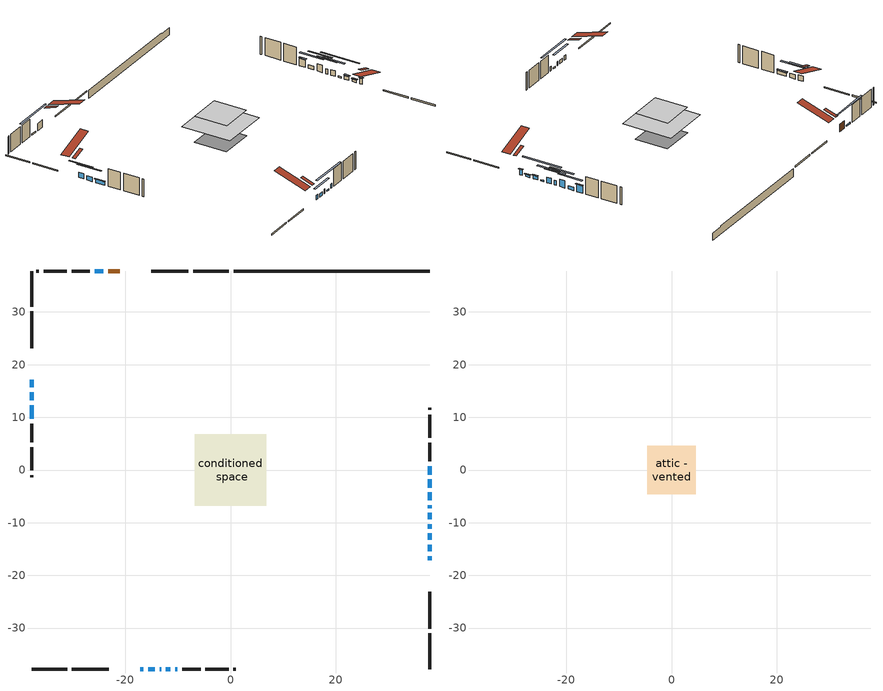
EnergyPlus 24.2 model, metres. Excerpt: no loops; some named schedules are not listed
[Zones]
conditioned space
 floor adiabatic (AdiabaticFloorConstruction): -6.83,-6.83 -6.83,6.83 6.83,6.83 6.83,-6.83 z2.59
 floor foundation (Slab1 construction): -4.71,-4.59 -4.71,4.59 4.71,4.59 4.71,-4.59 z-2.08
 floor foundation (Slab2 construction): -1.21,-1.21 -1.21,1.21 1.21,1.21 1.21,-1.21 z0
 wall outside (RimJoist1 construction): -0.35,37.77 -7.09,37.77 / -37.77,-37.77 -31.02,-37.77 / -37.77,37.77 -37.77,31.02 / 37.77,-37.77 37.77,-31.02 z0.15:0.45
 wall outside (RimJoist2 construction): -8.02,37.77 -14.99,37.77 / -30.09,-37.77 -23.12,-37.77 / -37.77,30.09 -37.77,23.12 / 37.77,-30.09 37.77,-23.12 z0.15:0.45
 wall outside (AdiabaticWallConstruction 1): -21.02,37.77 -23.18,37.77 z0.15:2.18
 wall outside (AdiabaticWallConstruction): -17.09,-37.77 -16.55,-37.77 / -13.47,-37.77 -13.18,-37.77 / -10.51,-37.77 -10.11,-37.77 z0.15:1.37; -15.62,-37.77 -14.4,-37.77 / 37.77,-13.25 37.77,-12.03 / 37.77,-3.33 37.77,-1.8 z0.15:1.12; -37.77,17.09 -37.77,15.67 z0.15:1.57; 37.77,-17.09 37.77,-16.33 z0.15:1.68; 37.77,-15.4 37.77,-14.18 z0.15:0.76; -37.77,14.74 -37.77,13.22 z0.15:1.27; -37.77,12.29 -37.77,9.7 z0.15:1.07; 37.77,-11.11 37.77,-10.29 / -24.11,37.77 -25.74,37.77 / -12.26,-37.77 -11.44,-37.77 z0.15:0.51; 37.77,-9.36 37.77,-8.14 z0.15:1.67; 37.77,-7.22 37.77,-6.71 z0.15:1.47; 37.77,-5.78 37.77,-4.25 / 37.77,-0.87 37.77,0.75 z0.15:2.18
 wall outside (Wall1 construction): -26.67,37.77 -30.17,37.77 / -9.18,-37.77 -5.68,-37.77 / -37.77,8.77 -37.77,5.27 / 37.77,1.68 37.77,5.18 z0.15:5.03
 wall outside (Wall2 construction): -31.1,37.77 -35.49,37.77 / -4.75,-37.77 -0.36,-37.77 / -37.77,4.34 -37.77,-0.05 / 37.77,6.11 37.77,10.5 z0.15:5.03
 wall outside (Wall3 construction): -36.42,37.77 -36.84,37.77 / 0.57,-37.77 0.99,-37.77 / -37.77,-0.98 -37.77,-1.4 / 37.77,11.43 37.77,11.85 z0.15:5.03
 wall foundation (FoundationWall1 construction): 0.58,37.77,-2.08 0.58,37.77,0.15 34.05,37.77,0.15 34.05,37.77,-0.16 37.77,37.77,-0.16 37.77,37.77,-2.08
 window (WindowConstruction 12): -17.09,-37.77 -16.55,-37.77 z0.15:1.37
 window (WindowConstruction 5): -15.62,-37.77 -14.4,-37.77 z0.15:1.12
 window (WindowConstruction 6): -37.77,17.09 -37.77,15.67 z0.15:1.57
 window (WindowConstruction 7): 37.77,-17.09 37.77,-16.33 z0.15:1.67
 window (WindowConstruction 8): 37.77,-15.4 37.77,-14.18 z0.15:0.76
 window (WindowConstruction 9): 37.77,-13.25 37.77,-12.03 z0.15:1.12
 window (WindowConstruction 10): -37.77,14.74 -37.77,13.22 z0.15:1.27
 window (WindowConstruction 11): -37.77,12.29 -37.77,9.7 z0.15:1.06
 window (WindowConstruction 13): -13.47,-37.77 -13.18,-37.77 z0.15:1.37
 window (WindowConstruction 15): 37.77,-11.11 37.77,-10.29 z0.15:0.51
 window (WindowConstruction 16): -24.11,37.77 -25.74,37.77 z0.15:0.51
 window (WindowConstruction 17): -12.25,-37.77 -11.44,-37.77 z0.15:0.51
 window (WindowConstruction 14): -10.51,-37.77 -10.11,-37.77 z0.15:1.37
 window (WindowConstruction): 37.77,-9.36 37.77,-8.14 z0.15:1.67
 window (WindowConstruction 1): 37.77,-7.22 37.77,-6.71 z0.15:1.47
 window (WindowConstruction 2): 37.77,-5.78 37.77,-4.25 z0.15:2.18
 window (WindowConstruction 3): 37.77,-3.32 37.77,-1.8 z0.15:1.12
 window (WindowConstruction 4): 37.77,-0.87 37.77,0.75 z0.15:2.18
 door (Door): -21.02,37.77 -23.18,37.77 z0.15:2.18
 ceiling adiabatic (AdiabaticFloorConstruction): 6.83,-6.83 6.83,6.83 -6.83,6.83 -6.83,-6.83 z2.59
 roof outside (Roof2 construction): -20.09,37.77,5.03 -20.09,34.39,6.15 -19.2,34.39,6.15 -19.2,37.77,5.03; -18.02,-37.77,5.03 -18.02,-34.39,6.15 -18.91,-34.39,6.15 -18.91,-37.77,5.03; -37.77,18.02,5.03 -34.39,18.02,6.15 -34.39,18.91,6.15 -37.77,18.91,5.03; 37.77,-18.02,5.03 34.39,-18.02,6.15 34.39,-18.91,6.15 37.77,-18.91,5.03
attic - vented
 floor to conditioned space (Floor1 construction Reversed): -4.58,-4.58 -4.58,4.58 4.58,4.58 4.58,-4.58 z5.03
 roof outside (Roof1 construction): -18.27,37.77,5.03 -18.27,28.85,8 -15.92,28.85,8 -15.92,37.77,5.03; -19.84,-37.77,5.03 -19.84,-28.85,8 -22.19,-28.85,8 -22.19,-37.77,5.03; -37.77,19.84,5.03 -28.85,19.84,8 -28.85,22.19,8 -37.77,22.19,5.03; 37.77,-19.84,5.03 28.85,-19.84,8 28.85,-22.19,8 37.77,-22.19,5.03
shading: -11.76,-37.77 -18.26,-37.77 -18.26,-38.18 -11.76,-38.18 z3.76; -37.77,13.03 -37.77,19.73 -38.18,19.73 -38.18,13.03 z4.21; 37.77,-16.13 37.77,-17.29 38.18,-17.29 38.18,-16.13 z1.88; 37.77,-13.98 37.77,-15.6 38.18,-15.6 38.18,-13.98 z0.96; 37.77,-11.83 37.77,-13.45 38.18,-13.45 38.18,-11.83 z1.32; -37.77,10.58 -37.77,17.38 -38.18,17.38 -38.18,10.58 z3.91; -37.77,9.5 -37.77,12.49 -38.18,12.49 -38.18,9.5 z1.27; 37.77,-5.21 37.77,-16.19 38.18,-16.19 38.18,-5.21 z5.59; -30.82,37.77 -19.03,37.77 -19.03,38.18 -30.82,38.18 z5.59; -6.36,-37.77 -17.33,-37.77 -17.33,-38.18 -6.36,-38.18 z5.59; 37.77,-5.5 37.77,-12 38.18,-12 38.18,-5.5 z4.31; 37.77,-4.07 37.77,-9.86 38.18,-9.86 38.18,-4.07 z4.11; 37.77,-1.61 37.77,-8.42 38.18,-8.42 38.18,-1.61 z4.82; 37.77,0.84 37.77,-5.96 38.18,-5.96 38.18,0.84 z3.76; 37.77,0.95 37.77,-1.07 38.18,-1.07 38.18,0.95 z2.38
[Building]
Building 1: Terrain=Suburbs
[Site:Location]
Toronto Intl AP_ON: Latitude {deg}=43.68; Longitude {deg}=-79.63; Time Zone {hr}=-5; Elevation {m}=173; Keep Site Location Information=Yes
[Site:GroundTemperature:Shallow]
4.59119, 2.66285, 2.50842, 3.42352, 7.09712, 10.7536, 13.9236, 15.9317, 16.1023, 14.4691, 11.3799, 7.83558
[Site:WaterMainsTemperature]
Calculation Method=Schedule; Temperature Schedule=mains temperature schedule
[Material] Roughness=Rough; Thermal Absorptance=0.9
Name | Thickness {m} | Conductivity {W/m-K} | Density {kg/m3} | Specific Heat {J/kg-K} | Solar Absorptance | Visible Absorptance
asphalt or fiberglass shingles | 0.00635 | 0.162714 | 1121.4 | 1465.45 | 0.4 | 0.4
ceiling loosefill ins | 0.169333 | 0.0480833 | 16.02 | 1046.75 | 0.7 | 0.7
ceiling stud and cavity | 0.1397 | 0.508562 | 65.682 | 1177.47 | 0.7 | 0.7
concrete 4.0 in. | 0.1016 | 1.803125 | 2242.8 | 837.4 | 0.7 | 0.7
concrete 8.0 in. | 0.2032 | 1.803125 | 2242.8 | 837.4 | 0.7 | 0.7
door material | 0.04445 | 0.053851 | 512.64 | 1214.23 | 0.7 | 0.7
exterior vertical ins | 0.0454343 | 0.029427 | 32.04 | 1214.23 | 0.7 | 0.7
floor covering | 0.0127 | 0.0433444 | 54.468 | 1339.84 | 0.6 | 0.6
floor rigid ins; wall rigid ins | 0.512978 | 0.029427 | 32.04 | 1214.23 | 0.7 | 0.7
floor stud and cavity | 0.1397 | 1.75129 | 37.0049 | 1207.88 | 0.7 | 0.7
furniture material conditioned space 1 | 0.1524 | 0.115458 | 640.8 | 1214.23 | 0.6 | 0.6
gypsum board | 0.0127 | 0.160291 | 801 | 837.4 | 0.6 | 0.6
gypsum board 1 | 0.0127 | 0.160291 | 801 | 837.4 | 0.7 | 0.7
osb sheathing 0.5 in. | 0.0127 | 0.115458 | 512.64 | 1214.23 | 0.7 | 0.7
osb sheathing 0.75 in. | 0.01905 | 0.115458 | 512.64 | 1214.23 | 0.7 | 0.7
osb sheathing 2.0 in. | 0.0508 | 0.115458 | 512.64 | 1214.23 | 0.7 | 0.7
rim joist rigid ins; roof rigid ins | 0.051816 | 0.029427 | 32.04 | 1214.23 | 0.7 | 0.7
rim joist stud and cavity | 0.0508 | 0.308293 | 125.044 | 1163.47 | 0.6 | 0.6
rim joist stud and cavity 1 | 0.0508 | 0.275866 | 125.044 | 1163.47 | 0.6 | 0.6
roof stud and cavity | 0.2032 | 0.22032 | 78.34581 | 1123.46 | 0.7 | 0.7
wall stud and cavity | 0.1397 | 0.0821308 | 139.0536 | 1170.24 | 0.7 | 0.7
wall stud and cavity 1 | 0.1397 | 0.0819611 | 139.0536 | 1170.24 | 0.7 | 0.7
wall stud and cavity 2 | 0.1397 | 0.108534 | 139.0536 | 1170.24 | 0.7 | 0.7
wall stud and cavity 3 | 0.0889 | 0.380278 | 52.3479 | 1209.89 | 0.7 | 0.7
wall stud and cavity 4 | 0.0889 | 0.391764 | 83.0341 | 1211.67 | 0.7 | 0.7
wood siding | 0.0254 | 0.102417 | 544.68 | 1172.36 | 0.4 | 0.4
wood siding 1; wood siding 2; wood siding 3 | 0.0254 | 0.102417 | 544.68 | 1172.36 | 0.7 | 0.7
[WindowMaterial:SimpleGlazingSystem]
Name | U-Factor {W/m2-K} | Solar Heat Gain Coefficient
WindowMaterial | 3.866718 | 0.7
WindowMaterial 1 | 3.00537 | 0.5
WindowMaterial 10 | 2.96903 | 0.55
WindowMaterial 11 | 2.969594 | 0.55
WindowMaterial 12 | 2.97698 | 0.61
WindowMaterial 13 | 3.11893 | 0.41
WindowMaterial 14 | 4.32323 | 0.65
WindowMaterial 15 | 3.06612 | 0.36
WindowMaterial 2 | 4.32891 | 0.68
WindowMaterial 3 | 2.97584 | 0.57
WindowMaterial 4 | 4.28803 | 0.68
WindowMaterial 5 | 2.99401 | 0.55
WindowMaterial 6 | 2.96619 | 0.56
WindowMaterial 7 | 3.71852 | 0.71
WindowMaterial 8 | 3.01445 | 0.46
WindowMaterial 9 | 2.94859 | 0.58
[Construction]
AdiabaticFloorConstruction: floor stud and cavity, floor rigid ins, osb sheathing 0.75 in., floor covering
AdiabaticWallConstruction: wood siding 2, wall rigid ins, wall stud and cavity 3, gypsum board
AdiabaticWallConstruction 1: wood siding 3, wall rigid ins, wall stud and cavity 3, gypsum board
Door: door material
Floor1 construction Reversed: gypsum board, ceiling stud and cavity, ceiling loosefill ins
FoundationWall1 construction: concrete 8.0 in., gypsum board 1
furniture construction conditioned space 1: furniture material conditioned space 1
PartitionWallConstruction: gypsum board, wall stud and cavity 4, gypsum board
RimJoist1 construction: wood siding 1, rim joist rigid ins, osb sheathing 2.0 in., rim joist stud and cavity
RimJoist2 construction: wood siding 1, rim joist rigid ins, osb sheathing 2.0 in., rim joist stud and cavity 1
Roof1 construction: asphalt or fiberglass shingles
Roof2 construction: asphalt or fiberglass shingles, roof rigid ins, osb sheathing 0.75 in., roof stud and cavity, gypsum board
Slab1 construction; Slab2 construction: concrete 4.0 in.
Wall1 construction: wood siding, osb sheathing 0.5 in., wall stud and cavity, gypsum board
Wall2 construction: wood siding, osb sheathing 0.5 in., wall stud and cavity 1, gypsum board
Wall3 construction: wood siding, osb sheathing 0.5 in., wall stud and cavity 2, gypsum board
WindowConstruction: WindowMaterial
WindowConstruction 1: WindowMaterial 1
WindowConstruction 10: WindowMaterial 10
WindowConstruction 11: WindowMaterial 11
WindowConstruction 12: WindowMaterial 12
WindowConstruction 13: WindowMaterial 13
WindowConstruction 14: WindowMaterial 14
WindowConstruction 15; WindowConstruction 16; WindowConstruction 17: WindowMaterial 15
WindowConstruction 2: WindowMaterial 2
WindowConstruction 3: WindowMaterial 3
WindowConstruction 4: WindowMaterial 4
WindowConstruction 5: WindowMaterial 5
WindowConstruction 6: WindowMaterial 6
WindowConstruction 7: WindowMaterial 7
WindowConstruction 8: WindowMaterial 8
WindowConstruction 9: WindowMaterial 9
[Zone] Multiplier=1; Part of Total Floor Area=Yes
Name | Volume {m3}
attic - vented | 40.4455
conditioned space | 689.4
[Space]
Name | Zone | Volume {m3}
attic - vented 1 | attic - vented | 40.4455
conditioned space 1 | conditioned space | 689.4
[ZoneInfiltration:EffectiveLeakageArea]
infil attic - vented 1: Zone or Space=attic - vented 1; Schedule=Always On Discrete; Effective Air Leakage Area {cm2}=3468.41; Stack Coefficient=0.000206698; Wind Coefficient=9.71378e-06
[ZoneMixing]
whole house fan mix: Zone or Space=attic - vented; Schedule=Always On Continuous; Design Flow Rate Calculation Method=Flow/Zone; Design Flow Rate {m3/s}=0; Source Zone or Space=conditioned space
[SurfaceProperty:ExposedFoundationPerimeter] Exposed Perimeter Calculation Method=TotalExposedPerimeter
Name | Total Exposed Perimeter {m}
Slab1 | 37.186
Slab2 | 7.01
[InternalMass] Zone or ZoneList=conditioned space; Space or SpaceList=conditioned space 1
Name | Construction | Surface Area {m2}
furniture mass conditioned space 1 | furniture construction conditioned space 1 | 111.543
partition wall mass | PartitionWallConstruction | 278.858
[Lights]
interior lighting: Zone or ZoneList or Space or SpaceList=conditioned space 1; Schedule=interior lighting schedule; Design Level Calculation Method=LightingLevel; Lighting Level {W}=343.2; Return Air Fraction=0; Fraction Radiant=0.6; Fraction Visible=0.2; Fraction Replaceable=1
[People]
occupants: Zone or ZoneList or Space or SpaceList=conditioned space 1; Number of People Schedule=occupants schedule; Number of People Calculation Method=People; Number of People=3; Fraction Radiant=0.314171; Sensible Heat Fraction=0.56303; Activity Level Schedule=occupants activity schedule; Carbon Dioxide Generation Rate {m3/s-W}=0; Enable ASHRAE 55 Comfort Warnings=No; Mean Radiant Temperature Calculation Type=EnclosureAveraged
[ElectricEquipment] Zone or ZoneList or Space or SpaceList=conditioned space 1; Design Level Calculation Method=EquipmentLevel
Name | Schedule | Design Level {W} | Fraction Latent | Fraction Radiant | Fraction Lost
clothes dryer | clothes dryer schedule | 140.772 | 0.015 | 0.081 | 0.85
clothes washer | clothes washer schedule | 32.1985 | 0.03 | 0.162 | 0.7
cooking range | cooking range schedule | 215.147 | 0.08 | 0.432 | 0.2
dishwasher | dishwasher schedule | 66.8632 | 0.3 | 0.18 | 0.4
fridge | fridge schedule | 72.9452 | 0 | 0.6 | 0
mech vent bath fan 0 | mech vent bath fan 0 schedule | 50.2 | 0 | 0 | 1
mech vent bath fan 1 | mech vent bath fan 1 schedule | 50.2 | 0 | 0 | 1
mech vent bath fan 2 | mech vent bath fan 2 schedule | 50.2 | 0 | 0 | 1
mech vent house fan | mech vent house fan schedule | 0 | 0 | 0 | 1
mech vent house fan cfis | mech vent house fan cfis schedule | 0 | 0 | 0 | 0
mech vent range fan 0 | mech vent range fan 0 schedule | 57 | 0 | 0 | 1
misc plug loads | misc plug loads schedule | 494.7 | 0.045 | 0.513 | 0.1
whole house fan | Always On Discrete | 0 | 0 | 0 | 1
[OtherEquipment] Zone or ZoneList or Space or SpaceList=conditioned space 1; Design Level Calculation Method=EquipmentLevel
Name | Fuel Type | Schedule | Design Level {W} | Fraction Latent | Fraction Radiant | Fraction Lost
clothes dryer 1 | Electricity | clothes dryer schedule | 0 | 0.015 | 0.081 | 0.85
cooking range 1 | Electricity | cooking range schedule | 0 | 0.08 | 0.432 | 0.2
general water use latent | None | general water use schedule | 62.594 | 1 | 0 | 0
general water use sensible | None | general water use schedule | -61.6891 | 0 | 0.6 | 0
mech vent house fan latent load | None | Always On Discrete | 0 | 1 | 0 | 0
mech vent house fan sensible load | None | Always On Discrete | 0 | 0 | 0 | 0
water heater energy adjustment1 | NaturalGas | Always On Discrete | 0.01 | 0 | 0 | 1
[ZoneInfiltration:DesignFlowRate] Zone or ZoneList or Space or SpaceList=conditioned space 1; Schedule=Always On Discrete; Design Flow Rate Calculation Method=Flow/Zone; Design Flow Rate {m3/s}=0
infil flow; natural vent flow; whole house fan flow
[Foundation:Kiva] Initial Indoor Air Temperature {C}=18; Wall Depth Below Slab {m}=0.2032
Name | Wall Height Above Grade {m} | Custom Block Material Name 1 | Custom Block Depth 1 {m} | Custom Block X Position 1 {m} | Custom Block Z Position 1 {m}
Foundation Kiva 1 | 0.150023 | exterior vertical ins | 2.23001 | 0.2159 | 0
Foundation Kiva 2 | 0.1016
[Foundation:Kiva:Settings]
Soil Conductivity {W/m-K}=0.849921; Soil Density {kg/m3}=1842.3; Soil Specific Heat {J/kg-K}=418.7; Ground Solar Absorptivity=0.9; Ground Thermal Absorptivity=0.9; Ground Surface Roughness {m}=0.03; Far-Field Width {m}=40; Deep-Ground Boundary Condition=ZeroFlux; Deep-Ground Depth {m}=40; Minimum Cell Dimension {m}=0.2; Maximum Cell Growth Coefficient=3; Simulation Timestep=Timestep
[Exterior:Lights]
exterior lighting: Schedule=exterior lighting schedule; Design Level {W}=75.6
[Schedule:Constant]
Name | Hourly Value
Always On Continuous; mech vent house fan schedule; mech vent house fan cfis schedule; Always On Discrete | 1
occupants activity schedule | 117.228
fridge schedule | 0
[Schedule:Week:Daily]
interior lighting schedule Week Rule - Jan1-Jan27: interior lighting schedule day, interior lighting schedule day, interior lighting schedule day, interior lighting schedule day, interior lighting schedule day, interior lighting schedule day, interior lighting schedule day, interior lighting schedule default day, interior lighting schedule default day, interior lighting schedule default day, interior lighting schedule default day, interior lighting schedule default day
interior lighting schedule Week Rule - Jan28-Feb3: interior lighting schedule day, interior lighting schedule day, interior lighting schedule day, interior lighting schedule day, interior lighting schedule day 1, interior lighting schedule day 1, interior lighting schedule day 1, interior lighting schedule default day, interior lighting schedule default day, interior lighting schedule default day, interior lighting schedule default day, interior lighting schedule default day
interior lighting schedule Week Rule - Feb4-Feb24: interior lighting schedule day 1, interior lighting schedule day 1, interior lighting schedule day 1, interior lighting schedule day 1, interior lighting schedule day 1, interior lighting schedule day 1, interior lighting schedule day 1, interior lighting schedule default day, interior lighting schedule default day, interior lighting schedule default day, interior lighting schedule default day, interior lighting schedule default day
interior lighting schedule Week Rule - Feb25-Mar3: interior lighting schedule day 1, interior lighting schedule day 1, interior lighting schedule day 1, interior lighting schedule day 1, interior lighting schedule day 2, interior lighting schedule day 2, interior lighting schedule day 2, interior lighting schedule default day, interior lighting schedule default day, interior lighting schedule default day, interior lighting schedule default day, interior lighting schedule default day
interior lighting schedule Week Rule - Mar4-Mar31: interior lighting schedule day 2, interior lighting schedule day 2, interior lighting schedule day 2, interior lighting schedule day 2, interior lighting schedule day 2, interior lighting schedule day 2, interior lighting schedule day 2, interior lighting schedule default day, interior lighting schedule default day, interior lighting schedule default day, interior lighting schedule default day, interior lighting schedule default day
interior lighting schedule Week Rule - Apr1-Apr28: interior lighting schedule day 3, interior lighting schedule day 3, interior lighting schedule day 3, interior lighting schedule day 3, interior lighting schedule day 3, interior lighting schedule day 3, interior lighting schedule day 3, interior lighting schedule default day, interior lighting schedule default day, interior lighting schedule default day, interior lighting schedule default day, interior lighting schedule default day
interior lighting schedule Week Rule - Apr29-May5: interior lighting schedule day 3, interior lighting schedule day 3, interior lighting schedule day 4, interior lighting schedule day 4, interior lighting schedule day 4, interior lighting schedule day 4, interior lighting schedule day 4, interior lighting schedule default day, interior lighting schedule default day, interior lighting schedule default day, interior lighting schedule default day, interior lighting schedule default day
interior lighting schedule Week Rule - May6-May26: interior lighting schedule day 4, interior lighting schedule day 4, interior lighting schedule day 4, interior lighting schedule day 4, interior lighting schedule day 4, interior lighting schedule day 4, interior lighting schedule day 4, interior lighting schedule default day, interior lighting schedule default day, interior lighting schedule default day, interior lighting schedule default day, interior lighting schedule default day
interior lighting schedule Week Rule - May27-Jun2: interior lighting schedule day 4, interior lighting schedule day 4, interior lighting schedule day 4, interior lighting schedule day 4, interior lighting schedule day 4, interior lighting schedule day 5, interior lighting schedule day 5, interior lighting schedule default day, interior lighting schedule default day, interior lighting schedule default day, interior lighting schedule default day, interior lighting schedule default day
interior lighting schedule Week Rule - Jun3-Jun30: interior lighting schedule day 5, interior lighting schedule day 5, interior lighting schedule day 5, interior lighting schedule day 5, interior lighting schedule day 5, interior lighting schedule day 5, interior lighting schedule day 5, interior lighting schedule default day, interior lighting schedule default day, interior lighting schedule default day, interior lighting schedule default day, interior lighting schedule default day
interior lighting schedule Week Rule - Jul1-Jul28: interior lighting schedule day 6, interior lighting schedule day 6, interior lighting schedule day 6, interior lighting schedule day 6, interior lighting schedule day 6, interior lighting schedule day 6, interior lighting schedule day 6, interior lighting schedule default day, interior lighting schedule default day, interior lighting schedule default day, interior lighting schedule default day, interior lighting schedule default day
interior lighting schedule Week Rule - Jul29-Aug4: interior lighting schedule day 6, interior lighting schedule day 6, interior lighting schedule day 6, interior lighting schedule day 7, interior lighting schedule day 7, interior lighting schedule day 7, interior lighting schedule day 7, interior lighting schedule default day, interior lighting schedule default day, interior lighting schedule default day, interior lighting schedule default day, interior lighting schedule default day
interior lighting schedule Week Rule - Aug5-Aug25: interior lighting schedule day 7, interior lighting schedule day 7, interior lighting schedule day 7, interior lighting schedule day 7, interior lighting schedule day 7, interior lighting schedule day 7, interior lighting schedule day 7, interior lighting schedule default day, interior lighting schedule default day, interior lighting schedule default day, interior lighting schedule default day, interior lighting schedule default day
interior lighting schedule Week Rule - Aug26-Sep1: interior lighting schedule day 7, interior lighting schedule day 7, interior lighting schedule day 7, interior lighting schedule day 7, interior lighting schedule day 7, interior lighting schedule day 7, interior lighting schedule day 8, interior lighting schedule default day, interior lighting schedule default day, interior lighting schedule default day, interior lighting schedule default day, interior lighting schedule default day
interior lighting schedule Week Rule - Sep2-Sep29: interior lighting schedule day 8, interior lighting schedule day 8, interior lighting schedule day 8, interior lighting schedule day 8, interior lighting schedule day 8, interior lighting schedule day 8, interior lighting schedule day 8, interior lighting schedule default day, interior lighting schedule default day, interior lighting schedule default day, interior lighting schedule default day, interior lighting schedule default day
interior lighting schedule Week Rule - Sep30-Oct6: interior lighting schedule day 8, interior lighting schedule day 9, interior lighting schedule day 9, interior lighting schedule day 9, interior lighting schedule day 9, interior lighting schedule day 9, interior lighting schedule day 9, interior lighting schedule default day, interior lighting schedule default day, interior lighting schedule default day, interior lighting schedule default day, interior lighting schedule default day
interior lighting schedule Week Rule - Oct7-Oct27: interior lighting schedule day 9, interior lighting schedule day 9, interior lighting schedule day 9, interior lighting schedule day 9, interior lighting schedule day 9, interior lighting schedule day 9, interior lighting schedule day 9, interior lighting schedule default day, interior lighting schedule default day, interior lighting schedule default day, interior lighting schedule default day, interior lighting schedule default day
interior lighting schedule Week Rule - Oct28-Nov3: interior lighting schedule day 9, interior lighting schedule day 9, interior lighting schedule day 9, interior lighting schedule day 9, interior lighting schedule day 10, interior lighting schedule day 10, interior lighting schedule day 10, interior lighting schedule default day, interior lighting schedule default day, interior lighting schedule default day, interior lighting schedule default day, interior lighting schedule default day
interior lighting schedule Week Rule - Nov4-Nov24: interior lighting schedule day 10, interior lighting schedule day 10, interior lighting schedule day 10, interior lighting schedule day 10, interior lighting schedule day 10, interior lighting schedule day 10, interior lighting schedule day 10, interior lighting schedule default day, interior lighting schedule default day, interior lighting schedule default day, interior lighting schedule default day, interior lighting schedule default day
interior lighting schedule Week Rule - Nov25-Dec1: interior lighting schedule day 10, interior lighting schedule day 10, interior lighting schedule day 10, interior lighting schedule day 10, interior lighting schedule day 10, interior lighting schedule day 10, interior lighting schedule day 11, interior lighting schedule default day, interior lighting schedule default day, interior lighting schedule default day, interior lighting schedule default day, interior lighting schedule default day
interior lighting schedule Week Rule - Dec2-Dec31: interior lighting schedule day 11, interior lighting schedule day 11, interior lighting schedule day 11, interior lighting schedule day 11, interior lighting schedule day 11, interior lighting schedule day 11, interior lighting schedule day 11, interior lighting schedule default day, interior lighting schedule default day, interior lighting schedule default day, interior lighting schedule default day, interior lighting schedule default day
occupants schedule Week Rule - Jan1-Dec31: occupants schedule day, occupants schedule day, occupants schedule day, occupants schedule day, occupants schedule day, occupants schedule day, occupants schedule day, occupants schedule default day, occupants schedule default day, occupants schedule default day, occupants schedule default day, occupants schedule default day
clothes dryer schedule Week Rule - Jan1-Dec31: clothes dryer schedule day, clothes dryer schedule day, clothes dryer schedule day, clothes dryer schedule day, clothes dryer schedule day, clothes dryer schedule day, clothes dryer schedule day, clothes dryer schedule default day, clothes dryer schedule default day, clothes dryer schedule default day, clothes dryer schedule default day, clothes dryer schedule default day
clothes washer schedule Week Rule - Jan1-Dec31: clothes washer schedule day, clothes washer schedule day, clothes washer schedule day, clothes washer schedule day, clothes washer schedule day, clothes washer schedule day, clothes washer schedule day, clothes washer schedule default day, clothes washer schedule default day, clothes washer schedule default day, clothes washer schedule default day, clothes washer schedule default day
cooking range schedule Week Rule - Jan1-Dec31: cooking range schedule day, cooking range schedule day, cooking range schedule day, cooking range schedule day, cooking range schedule day, cooking range schedule day, cooking range schedule day, cooking range schedule default day, cooking range schedule default day, cooking range schedule default day, cooking range schedule default day, cooking range schedule default day
dishwasher schedule Week Rule - Jan1-Dec31: dishwasher schedule day, dishwasher schedule day, dishwasher schedule day, dishwasher schedule day, dishwasher schedule day, dishwasher schedule day, dishwasher schedule day, dishwasher schedule default day, dishwasher schedule default day, dishwasher schedule default day, dishwasher schedule default day, dishwasher schedule default day
mech vent bath fan 0 schedule Week Rule - Jan1-Dec31: mech vent bath fan 0 schedule day, mech vent bath fan 0 schedule day, mech vent bath fan 0 schedule day, mech vent bath fan 0 schedule day, mech vent bath fan 0 schedule day, mech vent bath fan 0 schedule day, mech vent bath fan 0 schedule day, mech vent bath fan 0 schedule default day, mech vent bath fan 0 schedule default day, mech vent bath fan 0 schedule default day, mech vent bath fan 0 schedule default day, mech vent bath fan 0 schedule default day
mech vent bath fan 1 schedule Week Rule - Jan1-Dec31: mech vent bath fan 1 schedule day, mech vent bath fan 1 schedule day, mech vent bath fan 1 schedule day, mech vent bath fan 1 schedule day, mech vent bath fan 1 schedule day, mech vent bath fan 1 schedule day, mech vent bath fan 1 schedule day, mech vent bath fan 1 schedule default day, mech vent bath fan 1 schedule default day, mech vent bath fan 1 schedule default day, mech vent bath fan 1 schedule default day, mech vent bath fan 1 schedule default day
mech vent bath fan 2 schedule Week Rule - Jan1-Dec31: mech vent bath fan 2 schedule day, mech vent bath fan 2 schedule day, mech vent bath fan 2 schedule day, mech vent bath fan 2 schedule day, mech vent bath fan 2 schedule day, mech vent bath fan 2 schedule day, mech vent bath fan 2 schedule day, mech vent bath fan 2 schedule default day, mech vent bath fan 2 schedule default day, mech vent bath fan 2 schedule default day, mech vent bath fan 2 schedule default day, mech vent bath fan 2 schedule default day
mech vent range fan 0 schedule Week Rule - Jan1-Dec31: mech vent range fan 0 schedule day, mech vent range fan 0 schedule day, mech vent range fan 0 schedule day, mech vent range fan 0 schedule day, mech vent range fan 0 schedule day, mech vent range fan 0 schedule day, mech vent range fan 0 schedule day, mech vent range fan 0 schedule default day, mech vent range fan 0 schedule default day, mech vent range fan 0 schedule default day, mech vent range fan 0 schedule default day, mech vent range fan 0 schedule default day
misc plug loads schedule Week Rule - Jan1-Dec31: misc plug loads schedule day, misc plug loads schedule day, misc plug loads schedule day, misc plug loads schedule day, misc plug loads schedule day, misc plug loads schedule day, misc plug loads schedule day, misc plug loads schedule default day, misc plug loads schedule default day, misc plug loads schedule default day, misc plug loads schedule default day, misc plug loads schedule default day
general water use schedule Week Rule - Jan1-Dec31: general water use schedule day, general water use schedule day, general water use schedule day, general water use schedule day, general water use schedule day, general water use schedule day, general water use schedule day, general water use schedule default day, general water use schedule default day, general water use schedule default day, general water use schedule default day, general water use schedule default day
exterior lighting schedule Week Rule - Jan1-Jan27: exterior lighting schedule day, exterior lighting schedule day, exterior lighting schedule day, exterior lighting schedule day, exterior lighting schedule day, exterior lighting schedule day, exterior lighting schedule day, exterior lighting schedule default day, exterior lighting schedule default day, exterior lighting schedule default day, exterior lighting schedule default day, exterior lighting schedule default day
exterior lighting schedule Week Rule - Jan28-Feb3: exterior lighting schedule day, exterior lighting schedule day, exterior lighting schedule day, exterior lighting schedule day, exterior lighting schedule day 1, exterior lighting schedule day 1, exterior lighting schedule day 1, exterior lighting schedule default day, exterior lighting schedule default day, exterior lighting schedule default day, exterior lighting schedule default day, exterior lighting schedule default day
exterior lighting schedule Week Rule - Feb4-Feb24: exterior lighting schedule day 1, exterior lighting schedule day 1, exterior lighting schedule day 1, exterior lighting schedule day 1, exterior lighting schedule day 1, exterior lighting schedule day 1, exterior lighting schedule day 1, exterior lighting schedule default day, exterior lighting schedule default day, exterior lighting schedule default day, exterior lighting schedule default day, exterior lighting schedule default day
exterior lighting schedule Week Rule - Feb25-Mar3: exterior lighting schedule day 1, exterior lighting schedule day 1, exterior lighting schedule day 1, exterior lighting schedule day 1, exterior lighting schedule day 2, exterior lighting schedule day 2, exterior lighting schedule day 2, exterior lighting schedule default day, exterior lighting schedule default day, exterior lighting schedule default day, exterior lighting schedule default day, exterior lighting schedule default day
exterior lighting schedule Week Rule - Mar4-Mar31: exterior lighting schedule day 2, exterior lighting schedule day 2, exterior lighting schedule day 2, exterior lighting schedule day 2, exterior lighting schedule day 2, exterior lighting schedule day 2, exterior lighting schedule day 2, exterior lighting schedule default day, exterior lighting schedule default day, exterior lighting schedule default day, exterior lighting schedule default day, exterior lighting schedule default day
exterior lighting schedule Week Rule - Apr1-Apr28: exterior lighting schedule day 3, exterior lighting schedule day 3, exterior lighting schedule day 3, exterior lighting schedule day 3, exterior lighting schedule day 3, exterior lighting schedule day 3, exterior lighting schedule day 3, exterior lighting schedule default day, exterior lighting schedule default day, exterior lighting schedule default day, exterior lighting schedule default day, exterior lighting schedule default day
[Schedule:Year]
interior lighting schedule: interior lighting schedule Week Rule - Jan1-Jan27, 1, 1, 1, 27, interior lighting schedule Week Rule - Jan28-Feb3, 1, 28, 2, 3, interior lighting schedule Week Rule - Feb4-Feb24, 2, 4, 2, 24, interior lighting schedule Week Rule - Feb25-Mar3, 2, 25, 3, 3, interior lighting schedule Week Rule - Mar4-Mar31, 3, 4, 3, 31, interior lighting schedule Week Rule - Apr1-Apr28, 4, 1, 4, 28, interior lighting schedule Week Rule - Apr29-May5, 4, 29, 5, 5, interior lighting schedule Week Rule - May6-May26, 5, 6, 5, 26, interior lighting schedule Week Rule - May27-Jun2, 5, 27, 6, 2, interior lighting schedule Week Rule - Jun3-Jun30, 6, 3, 6, 30, interior lighting schedule Week Rule - Jul1-Jul28, 7, 1, 7, 28, interior lighting schedule Week Rule - Jul29-Aug4, 7, 29, 8, 4, interior lighting schedule Week Rule - Aug5-Aug25, 8, 5, 8, 25, interior lighting schedule Week Rule - Aug26-Sep1, 8, 26, 9, 1, interior lighting schedule Week Rule - Sep2-Sep29, 9, 2, 9, 29, interior lighting schedule Week Rule - Sep30-Oct6, 9, 30, 10, 6, interior lighting schedule Week Rule - Oct7-Oct27, 10, 7, 10, 27, interior lighting schedule Week Rule - Oct28-Nov3, 10, 28, 11, 3, interior lighting schedule Week Rule - Nov4-Nov24, 11, 4, 11, 24, interior lighting schedule Week Rule - Nov25-Dec1, 11, 25, 12, 1, interior lighting schedule Week Rule - Dec2-Dec31, 12, 2, 12, 31
occupants schedule: occupants schedule Week Rule - Jan1-Dec31, 1, 1, 12, 31
clothes dryer schedule: clothes dryer schedule Week Rule - Jan1-Dec31, 1, 1, 12, 31
clothes washer schedule: clothes washer schedule Week Rule - Jan1-Dec31, 1, 1, 12, 31
cooking range schedule: cooking range schedule Week Rule - Jan1-Dec31, 1, 1, 12, 31
dishwasher schedule: dishwasher schedule Week Rule - Jan1-Dec31, 1, 1, 12, 31
mech vent bath fan 0 schedule: mech vent bath fan 0 schedule Week Rule - Jan1-Dec31, 1, 1, 12, 31
mech vent bath fan 1 schedule: mech vent bath fan 1 schedule Week Rule - Jan1-Dec31, 1, 1, 12, 31
mech vent bath fan 2 schedule: mech vent bath fan 2 schedule Week Rule - Jan1-Dec31, 1, 1, 12, 31
mech vent range fan 0 schedule: mech vent range fan 0 schedule Week Rule - Jan1-Dec31, 1, 1, 12, 31
misc plug loads schedule: misc plug loads schedule Week Rule - Jan1-Dec31, 1, 1, 12, 31
general water use schedule: general water use schedule Week Rule - Jan1-Dec31, 1, 1, 12, 31
exterior lighting schedule: exterior lighting schedule Week Rule - Jan1-Jan27, 1, 1, 1, 27, exterior lighting schedule Week Rule - Jan28-Feb3, 1, 28, 2, 3, exterior lighting schedule Week Rule - Feb4-Feb24, 2, 4, 2, 24, exterior lighting schedule Week Rule - Feb25-Mar3, 2, 25, 3, 3, exterior lighting schedule Week Rule - Mar4-Mar31, 3, 4, 3, 31, exterior lighting schedule Week Rule - Apr1-Apr28, 4, 1, 4, 28, exterior lighting schedule Week Rule - Apr29-May5, 4, 29, 5, 5, exterior lighting schedule Week Rule - May6-May26, 5, 6, 5, 26, exterior lighting schedule Week Rule - May27-Jun2, 5, 27, 6, 2, exterior lighting schedule Week Rule - Jun3-Jun30, 6, 3, 6, 30, exterior lighting schedule Week Rule - Jul1-Jul28, 7, 1, 7, 28, exterior lighting schedule Week Rule - Jul29-Aug4, 7, 29, 8, 4, exterior lighting schedule Week Rule - Aug5-Aug25, 8, 5, 8, 25, exterior lighting schedule Week Rule - Aug26-Sep1, 8, 26, 9, 1, exterior lighting schedule Week Rule - Sep2-Sep29, 9, 2, 9, 29, exterior lighting schedule Week Rule - Sep30-Oct6, 9, 30, 10, 6, exterior lighting schedule Week Rule - Oct7-Oct27, 10, 7, 10, 27, exterior lighting schedule Week Rule - Oct28-Nov3, 10, 28, 11, 3, exterior lighting schedule Week Rule - Nov4-Nov24, 11, 4, 11, 24, exterior lighting schedule Week Rule - Nov25-Dec1, 11, 25, 12, 1, exterior lighting schedule Week Rule - Dec2-Dec31, 12, 2, 12, 31
[Schedule:Compact]
mains temperature schedule: Through: 01/01, For: AllDays, Until: 24:00, 8.43722, Through: 01/02, For: AllDays, Until: 24:00, 8.37111, Through: 01/03, For: AllDays, Until: 24:00, 8.30611, Through: 01/04, For: AllDays, Until: 24:00, 8.24222, Through: 01/05, For: AllDays, Until: 24:00, 8.17944, Through: 01/06, For: AllDays, Until: 24:00, 8.11833, Through: 01/07, For: AllDays, Until: 24:00, 8.05833, Through: 01/08, For: AllDays, Until: 24:00, 7.99944, Through: 01/09, For: AllDays, Until: 24:00, 7.94222, Through: 01/10, For: AllDays, Until: 24:00, 7.88611, Through: 01/11, For: AllDays, Until: 24:00, 7.83167, Through: 01/12, For: AllDays, Until: 24:00, 7.77833, Through: 01/13, For: AllDays, Until: 24:00, 7.72611, Through: 01/14, For: AllDays, Until: 24:00, 7.67556, Through: 01/15, For: AllDays, Until: 24:00, 7.62667, Through: 01/16, For: AllDays, Until: 24:00, 7.57889, Through: 01/17, For: AllDays, Until: 24:00, 7.53278, Through: 01/18, For: AllDays, Until: 24:00, 7.48778, Through: 01/19, For: AllDays, Until: 24:00, 7.44444, Through: 01/20, For: AllDays, Until: 24:00, 7.40278, Through: 01/21, For: AllDays, Until: 24:00, 7.36278, Through: 01/22, For: AllDays, Until: 24:00, 7.32389, Through: 01/23, For: AllDays, Until: 24:00, 7.28667, Through: 01/24, For: AllDays, Until: 24:00, 7.25056, Through: 01/25, For: AllDays, Until: 24:00, 7.21667, Through: 01/26, For: AllDays, Until: 24:00, 7.18389, Through: 01/27, For: AllDays, Until: 24:00, 7.15278, Through: 01/28, For: AllDays, Until: 24:00, 7.12333, Through: 01/29, For: AllDays, Until: 24:00, 7.09556, Through: 01/30, For: AllDays, Until: 24:00, 7.06944, Through: 01/31, For: AllDays, Until: 24:00, 7.04444, Through: 02/01, For: AllDays, Until: 24:00, 7.02167, Through: 02/02, For: AllDays, Until: 24:00, 7, Through: 02/03, For: AllDays, Until: 24:00, 6.98, Through: 02/04, For: AllDays, Until: 24:00, 6.96222, Through: 02/05, For: AllDays, Until: 24:00, 6.94556, Through: 02/06, For: AllDays, Until: 24:00, 6.93056, Through: 02/07, For: AllDays, Until: 24:00, 6.91722, Through: 02/08, For: AllDays, Until: 24:00, 6.90556, Through: 02/09, For: AllDays, Until: 24:00, 6.89556, Through: 02/10, For: AllDays, Until: 24:00, 6.88722, Through: 02/11, For: AllDays, Until: 24:00, 6.88056, Through: 02/12, For: AllDays, Until: 24:00, 6.875, Through: 02/13, For: AllDays, Until: 24:00, 6.87167, Through: 02/14, For: AllDays, Until: 24:00, 6.87, Through: 02/15, For: AllDays, Until: 24:00, 6.87, Through: 02/16, For: AllDays, Until: 24:00, 6.87167, Through: 02/17, For: AllDays, Until: 24:00, 6.875, Through: 02/18, For: AllDays, Until: 24:00, 6.88, Through: 02/19, For: AllDays, Until: 24:00, 6.88611, Through: 02/20, For: AllDays, Until: 24:00, 6.89444, Through: 02/21, For: AllDays, Until: 24:00, 6.90444, Through: 02/22, For: AllDays, Until: 24:00, 6.91611, Through: 02/23, For: AllDays, Until: 24:00, 6.92889, Through: 02/24, For: AllDays, Until: 24:00, 6.94389, Through: 02/25, For: AllDays, Until: 24:00, 6.96056, Through: 02/26, For: AllDays, Until: 24:00, 6.97833, Through: 02/27, For: AllDays, Until: 24:00, 6.99833, Through: 02/28, For: AllDays, Until: 24:00, 7.01944, Through: 03/01, For: AllDays, Until: 24:00, 7.04222, Through: 03/02, For: AllDays, Until: 24:00, 7.06667, Through: 03/03, For: AllDays, Until: 24:00, 7.09278, Through: 03/04, For: AllDays, Until: 24:00, 7.12056, Through: 03/05, For: AllDays, Until: 24:00, 7.15, Through: 03/06, For: AllDays, Until: 24:00, 7.18111, Through: 03/07, For: AllDays, Until: 24:00, 7.21333, Through: 03/08, For: AllDays, Until: 24:00, 7.24722, Through: 03/09, For: AllDays, Until: 24:00, 7.28278, Through: 03/10, For: AllDays, Until: 24:00, 7.32, Through: 03/11, For: AllDays, Until: 24:00, 7.35889, Through: 03/12, For: AllDays, Until: 24:00, 7.39889, Through: 03/13, For: AllDays, Until: 24:00, 7.44056, Through: 03/14, For: AllDays, Until: 24:00, 7.48389, Through: 03/15, For: AllDays, Until: 24:00, 7.52833, Through: 03/16, For: AllDays, Until: 24:00, 7.57444, Through: 03/17, For: AllDays, Until: 24:00, 7.62222, Through: 03/18, For: AllDays, Until: 24:00, 7.67111, Through: 03/19, For: AllDays, Until: 24:00, 7.72111, Through: 03/20, For: AllDays, Until: 24:00, 7.77333, Through: 03/21, For: AllDays, Until: 24:00, 7.82611, Through: 03/22, For: AllDays, Until: 24:00, 7.88111, Through: 03/23, For: AllDays, Until: 24:00, 7.93667, Through: 03/24, For: AllDays, Until: 24:00, 7.99389, Through: 03/25, For: AllDays, Until: 24:00, 8.05278, Through: 03/26, For: AllDays, Until: 24:00, 8.11278, Through: 03/27, For: AllDays, Until: 24:00, 8.17389, Through: 03/28, For: AllDays, Until: 24:00, 8.23611, Through: 03/29, For: AllDays, Until: 24:00, 8.3, Through: 03/30, For: AllDays, Until: 24:00, 8.365, Through: 03/31, For: AllDays, Until: 24:00, 8.43111, Through: 04/01, For: AllDays, Until: 24:00, 8.49833, Through: 04/02, For: AllDays, Until: 24:00, 8.56722, Through: 04/03, For: AllDays, Until: 24:00, 8.63667, Through: 04/04, For: AllDays, Until: 24:00, 8.70778, Through: 04/05, For: AllDays, Until: 24:00, 8.77944, Through: 04/06, For: AllDays, Until: 24:00, 8.85278, Through: 04/07, For: AllDays, Until: 24:00, 8.92667, Through: 04/08, For: AllDays, Until: 24:00, 9.00222, Through: 04/09, For: AllDays, Until: 24:00, 9.07833, Through: 04/10, For: AllDays, Until: 24:00, 9.15556, Through: 04/11, For: AllDays, Until: 24:00, 9.23389, Through: 04/12, For: AllDays, Until: 24:00, 9.31278, Through: 04/13, For: AllDays, Until: 24:00, 9.39278, Through: 04/14, For: AllDays, Until: 24:00, 9.47389, Through: 04/15, For: AllDays, Until: 24:00, 9.55611, Through: 04/16, For: AllDays, Until: 24:00, 9.63833, Through: 04/17, For: AllDays, Until: 24:00, 9.72222, Through: 04/18, For: AllDays, Until: 24:00, 9.80667, Through: 04/19, For: AllDays, Until: 24:00, 9.89167, Through: 04/20, For: AllDays, Until: 24:00, 9.97778, Through: 04/21, For: AllDays, Until: 24:00, 10.0644, Through: 04/22, For: AllDays, Until: 24:00, 10.1517, Through: 04/23, For: AllDays, Until: 24:00, 10.24, Through: 04/24, For: AllDays, Until: 24:00, 10.3289, Through: 04/25, For: AllDays, Until: 24:00, 10.4183, Through: 04/26, For: AllDays, Until: 24:00, 10.5083, Through: 04/27, For: AllDays, Until: 24:00, 10.5989, Through: 04/28, For: AllDays, Until: 24:00, 10.69, Through: 04/29, For: AllDays, Until: 24:00, 10.7817, Through: 04/30, For: AllDays, Until: 24:00, 10.8739, Through: 05/01, For: AllDays, Until: 24:00, 10.9667, Through: 05/02, For: AllDays, Until: 24:00, 11.0594, Through: 05/03, For: AllDays, Until: 24:00, 11.1533, Through: 05/04, For: AllDays, Until: 24:00, 11.2472, Through: 05/05, For: AllDays, Until: 24:00, 11.3411, Through: 05/06, For: AllDays, Until: 24:00, 11.4361, Through: 05/07, For: AllDays, Until: 24:00, 11.5306, Through: 05/08, For: AllDays, Until: 24:00, 11.6261, Through: 05/09, For: AllDays, Until: 24:00, 11.7217, Through: 05/10, For: AllDays, Until: 24:00, 11.8172, Through: 05/11, For: AllDays, Until: 24:00, 11.9128, Through: 05/12, For: AllDays, Until: 24:00, 12.0089, Through: 05/13, For: AllDays, Until: 24:00, 12.105, Through: 05/14, For: AllDays, Until: 24:00, 12.2017, Through: 05/15, For: AllDays, Until: 24:00, 12.2978, Through: 05/16, For: AllDays, Until: 24:00, 12.3944, Through: 05/17, For: AllDays, Until: 24:00, 12.4906, Through: 05/18, For: AllDays, Until: 24:00, 12.5872, Through: 05/19, For: AllDays, Until: 24:00, 12.6833, Through: 05/20, For: AllDays, Until: 24:00, 12.78, Through: 05/21, For: AllDays, Until: 24:00, 12.8761, Through: 05/22, For: AllDays, Until: 24:00, 12.9722, Through: 05/23, For: AllDays, Until: 24:00, 13.0683, Through: 05/24, For: AllDays, Until: 24:00, 13.1639, Through: 05/25, For: AllDays, Until: 24:00, 13.2594, Through: 05/26, For: AllDays, Until: 24:00, 13.355, Through: 05/27, For: AllDays, Until: 24:00, 13.45, Through: 05/28, For: AllDays, Until: 24:00, 13.545, Through: 05/29, For: AllDays, Until: 24:00, 13.6394, Through: 05/30, For: AllDays, Until: 24:00, 13.7333, Through: 05/31, For: AllDays, Until: 24:00, 13.8272, Through: 06/01, For: AllDays, Until: 24:00, 13.9206, Through: 06/02, For: AllDays, Until: 24:00, 14.0139, Through: 06/03, For: AllDays, Until: 24:00, 14.1061, Through: 06/04, For: AllDays, Until: 24:00, 14.1983, Through: 06/05, For: AllDays, Until: 24:00, 14.2894, Through: 06/06, For: AllDays, Until: 24:00, 14.3806, Through: 06/07, For: AllDays, Until: 24:00, 14.4711, Through: 06/08, For: AllDays, Until: 24:00, 14.5606, Through: 06/09, For: AllDays, Until: 24:00, 14.65, Through: 06/10, For: AllDays, Until: 24:00, 14.7383, Through: 06/11, For: AllDays, Until: 24:00, 14.8267, Through: 06/12, For: AllDays, Until: 24:00, 14.9133, Through: 06/13, For: AllDays, Until: 24:00, 15, Through: 06/14, For: AllDays, Until: 24:00, 15.0856, Through: 06/15, For: AllDays, Until: 24:00, 15.1706, Through: 06/16, For: AllDays, Until: 24:00, 15.255, Through: 06/17, For: AllDays, Until: 24:00, 15.3383, Through: 06/18, For: AllDays, Until: 24:00, 15.4206, Through: 06/19, For: AllDays, Until: 24:00, 15.5022, Through: 06/20, For: AllDays, Until: 24:00, 15.5828, Through: 06/21, For: AllDays, Until: 24:00, 15.6628, Through: 06/22, For: AllDays, Until: 24:00, 15.7417, Through: 06/23, For: AllDays, Until: 24:00, 15.8194, Through: 06/24, For: AllDays, Until: 24:00, 15.8961, Through: 06/25, For: AllDays, Until: 24:00, 15.9722, Through: 06/26, For: AllDays, Until: 24:00, 16.0467, Through: 06/27, For: AllDays, Until: 24:00, 16.1206, Through: 06/28, For: AllDays, Until: 24:00, 16.1933, Through: 06/29, For: AllDays, Until: 24:00, 16.265, Through: 06/30, For: AllDays, Until: 24:00, 16.3356, Through: 07/01, For: AllDays, Until: 24:00, 16.4044, Through: 07/02, For: AllDays, Until: 24:00, 16.4728, Through: 07/03, For: AllDays, Until: 24:00, 16.54, Through: 07/04, For: AllDays, Until: 24:00, 16.6056, Through: 07/05, For: AllDays, Until: 24:00, 16.67, Through: 07/06, For: AllDays, Until: 24:00, 16.7333, Through: 07/07, For: AllDays, Until: 24:00, 16.7956, Through: 07/08, For: AllDays, Until: 24:00, 16.8561, Through: 07/09, For: AllDays, Until: 24:00, 16.9156, Through: 07/10, For: AllDays, Until: 24:00, 16.9739, Through: 07/11, For: AllDays, Until: 24:00, 17.0306, Through: 07/12, For: AllDays, Until: 24:00, 17.0861, Through: 07/13, For: AllDays, Until: 24:00, 17.14, Through: 07/14, For: AllDays, Until: 24:00, 17.1928, Through: 07/15, For: AllDays, Until: 24:00, 17.2439, Through: 07/16, For: AllDays, Until: 24:00, 17.2939, Through: 07/17, For: AllDays, Until: 24:00, 17.3422, Through: 07/18, For: AllDays, Until: 24:00, 17.3894, Through: 07/19, For: AllDays, Until: 24:00, 17.435, Through: 07/20, For: AllDays, Until: 24:00, 17.4794, Through: 07/21, For: AllDays, Until: 24:00, 17.5217, Through: 07/22, For: AllDays, Until: 24:00, 17.5628, Through: 07/23, For: AllDays, Until: 24:00, 17.6028, Through: 07/24, For: AllDays, Until: 24:00, 17.6406, Through: 07/25, For: AllDays, Until: 24:00, 17.6772, Through: 07/26, For: AllDays, Until: 24:00, 17.7122, Through: 07/27, For: AllDays, Until: 24:00, 17.7456, Through: 07/28, For: AllDays, Until: 24:00, 17.7778, Through: 07/29, For: AllDays, Until: 24:00, 17.8078, Through: 07/30, For: AllDays, Until: 24:00, 17.8367, Through: 07/31, For: AllDays, Until: 24:00, 17.8639, Through: 08/01, For: AllDays, Until: 24:00, 17.8894, Through: 08/02, For: AllDays, Until: 24:00, 17.9133, Through: 08/03, For: AllDays, Until: 24:00, 17.9361, Through: 08/04, For: AllDays, Until: 24:00, 17.9567, Through: 08/05, For: AllDays, Until: 24:00, 17.9756, Through: 08/06, For: AllDays, Until: 24:00, 17.9933, Through: 08/07, For: AllDays, Until: 24:00, 18.0089, Through: 08/08, For: AllDays, Until: 24:00, 18.0233, Through: 08/09, For: AllDays, Until: 24:00, 18.0361, Through: 08/10, For: AllDays, Until: 24:00, 18.0467, Through: 08/11, For: AllDays, Until: 24:00, 18.0561, Through: 08/12, For: AllDays, Until: 24:00, 18.0639, Through: 08/13, For: AllDays, Until: 24:00, 18.07, Through: 08/14, For: AllDays, Until: 24:00, 18.0739, Through: 08/15, For: AllDays, Until: 24:00, 18.0767, Through: 08/16, For: AllDays, Until: 24:00, 18.0778, Through: 08/17, For: AllDays, Until: 24:00, 18.0772, Through: 08/18, For: AllDays, Until: 24:00, 18.075, Through: 08/19, For: AllDays, Until: 24:00, 18.0706, Through: 08/20, For: AllDays, Until: 24:00, 18.065, Through: 08/21, For: AllDays, Until: 24:00, 18.0578, Through: 08/22, For: AllDays, Until: 24:00, 18.0489, Through: 08/23, For: AllDays, Until: 24:00, 18.0383, Through: 08/24, For: AllDays, Until: 24:00, 18.0261, Through: 08/25, For: AllDays, Until: 24:00, 18.0122, Through: 08/26, For: AllDays, Until: 24:00, 17.9967, Through: 08/27, For: AllDays, Until: 24:00, 17.9794, Through: 08/28, For: AllDays, Until: 24:00, 17.9606, Through: 08/29, For: AllDays, Until: 24:00, 17.9406, Through: 08/30, For: AllDays, Until: 24:00, 17.9183, Through: 08/31, For: AllDays, Until: 24:00, 17.8944, Through: 09/01, For: AllDays, Until: 24:00, 17.8694, Through: 09/02, For: AllDays, Until: 24:00, 17.8428, Through: 09/03, For: AllDays, Until: 24:00, 17.8139, Through: 09/04, For: AllDays, Until: 24:00, 17.7839, Through: 09/05, For: AllDays, Until: 24:00, 17.7522, Through: 09/06, For: AllDays, Until: 24:00, 17.7194, Through: 09/07, For: AllDays, Until: 24:00, 17.6844, Through: 09/08, For: AllDays, Until: 24:00, 17.6483, Through: 09/09, For: AllDays, Until: 24:00, 17.6106, Through: 09/10, For: AllDays, Until: 24:00, 17.5711, Through: 09/11, For: AllDays, Until: 24:00, 17.5306, Through: 09/12, For: AllDays, Until: 24:00, 17.4883, Through: 09/13, For: AllDays, Until: 24:00, 17.4444, Through: 09/14, For: AllDays, Until: 24:00, 17.3989, Through: 09/15, For: AllDays, Until: 24:00, 17.3522, Through: 09/16, For: AllDays, Until: 24:00, 17.3039, Through: 09/17, For: AllDays, Until: 24:00, 17.2544, Through: 09/18, For: AllDays, Until: 24:00, 17.2033, Through: 09/19, For: AllDays, Until: 24:00, 17.1511, Through: 09/20, For: AllDays, Until: 24:00, 17.0972, Through: 09/21, For: AllDays, Until: 24:00, 17.0422, Through: 09/22, For: AllDays, Until: 24:00, 16.9856, Through: 09/23, For: AllDays, Until: 24:00, 16.9278, Through: 09/24, For: AllDays, Until: 24:00, 16.8683, Through: 09/25, For: AllDays, Until: 24:00, 16.8078, Through: 09/26, For: AllDays, Until: 24:00, 16.7461, Through: 09/27, For: AllDays, Until: 24:00, 16.6833, Through: 09/28, For: AllDays, Until: 24:00, 16.6189, Through: 09/29, For: AllDays, Until: 24:00, 16.5533, Through: 09/30, For: AllDays, Until: 24:00, 16.4867, Through: 10/01, For: AllDays, Until: 24:00, 16.4189, Through: 10/02, For: AllDays, Until: 24:00, 16.3494, Through: 10/03, For: AllDays, Until: 24:00, 16.2794, Through: 10/04, For: AllDays, Until: 24:00, 16.2083, Through: 10/05, For: AllDays, Until: 24:00, 16.1356, Through: 10/06, For: AllDays, Until: 24:00, 16.0622, Through: 10/07, For: AllDays, Until: 24:00, 15.9878, Through: 10/08, For: AllDays, Until: 24:00, 15.9117, Through: 10/09, For: AllDays, Until: 24:00, 15.835, Through: 10/10, For: AllDays, Until: 24:00, 15.7578, Through: 10/11, For: AllDays, Until: 24:00, 15.6789, Through: 10/12, For: AllDays, Until: 24:00, 15.5994, Through: 10/13, For: AllDays, Until: 24:00, 15.5189, Through: 10/14, For: AllDays, Until: 24:00, 15.4372, Through: 10/15, For: AllDays, Until: 24:00, 15.355, Through: 10/16, For: AllDays, Until: 24:00, 15.2722, Through: 10/17, For: AllDays, Until: 24:00, 15.1878, Through: 10/18, For: AllDays, Until: 24:00, 15.1033, Through: 10/19, For: AllDays, Until: 24:00, 15.0178, Through: 10/20, For: AllDays, Until: 24:00, 14.9317, Through: 10/21, For: AllDays, Until: 24:00, 14.8444, Through: 10/22, For: AllDays, Until: 24:00, 14.7567, Through: 10/23, For: AllDays, Until: 24:00, 14.6683, Through: 10/24, For: AllDays, Until: 24:00, 14.5794, Through: 10/25, For: AllDays, Until: 24:00, 14.4894, Through: 10/26, For: AllDays, Until: 24:00, 14.3994, Through: 10/27, For: AllDays, Until: 24:00, 14.3083, Through: 10/28, For: AllDays, Until: 24:00, 14.2172, Through: 10/29, For: AllDays, Until: 24:00, 14.125, Through: 10/30, For: AllDays, Until: 24:00, 14.0328, Through: 10/31, For: AllDays, Until: 24:00, 13.94, Through: 11/01, For: AllDays, Until: 24:00, 13.8467, Through: 11/02, For: AllDays, Until: 24:00, 13.7528, Through: 11/03, For: AllDays, Until: 24:00, 13.6589, Through: 11/04, For: AllDays, Until: 24:00, 13.5644, Through: 11/05, For: AllDays, Until: 24:00, 13.4694, Through: 11/06, For: AllDays, Until: 24:00, 13.3744, Through: 11/07, For: AllDays, Until: 24:00, 13.2794, Through: 11/08, For: AllDays, Until: 24:00, 13.1839, Through: 11/09, For: AllDays, Until: 24:00, 13.0878, Through: 11/10, For: AllDays, Until: 24:00, 12.9922, Through: 11/11, For: AllDays, Until: 24:00, 12.8961, Through: 11/12, For: AllDays, Until: 24:00, 12.7994, Through: 11/13, For: AllDays, Until: 24:00, 12.7033, Through: 11/14, For: AllDays, Until: 24:00, 12.6072, Through: 11/15, For: AllDays, Until: 24:00, 12.5106, Through: 11/16, For: AllDays, Until: 24:00, 12.4139, Through: 11/17, For: AllDays, Until: 24:00, 12.3178, Through: 11/18, For: AllDays, Until: 24:00, 12.2211, Through: 11/19, For: AllDays, Until: 24:00, 12.125, Through: 11/20, For: AllDays, Until: 24:00, 12.0289, Through: 11/21, For: AllDays, Until: 24:00, 11.9328, Through: 11/22, For: AllDays, Until: 24:00, 11.8367, Through: 11/23, For: AllDays, Until: 24:00, 11.7411, Through: 11/24, For: AllDays, Until: 24:00, 11.6456, Through: 11/25, For: AllDays, Until: 24:00, 11.5506, Through: 11/26, For: AllDays, Until: 24:00, 11.4556, Through: 11/27, For: AllDays, Until: 24:00, 11.3606, Through: 11/28, For: AllDays, Until: 24:00, 11.2667, Through: 11/29, For: AllDays, Until: 24:00, 11.1722, Through: 11/30, For: AllDays, Until: 24:00, 11.0789, Through: 12/01, For: AllDays, Until: 24:00, 10.9856, Through: 12/02, For: AllDays, Until: 24:00, 10.8928, Through: 12/03, For: AllDays, Until: 24:00, 10.8006, Through: 12/04, For: AllDays, Until: 24:00, 10.7089, Through: 12/05, For: AllDays, Until: 24:00, 10.6178, Through: 12/06, For: AllDays, Until: 24:00, 10.5267, Through: 12/07, For: AllDays, Until: 24:00, 10.4367, Through: 12/08, For: AllDays, Until: 24:00, 10.3472, Through: 12/09, For: AllDays, Until: 24:00, 10.2583, Through: 12/10, For: AllDays, Until: 24:00, 10.17, Through: 12/11, For: AllDays, Until: 24:00, 10.0822, Through: 12/12, For: AllDays, Until: 24:00, 9.99556, Through: 12/13, For: AllDays, Until: 24:00, 9.90944, Through: 12/14, For: AllDays, Until: 24:00, 9.82389, Through: 12/15, For: AllDays, Until: 24:00, 9.73944, Through: 12/16, For: AllDays, Until: 24:00, 9.65556, Through: 12/17, For: AllDays, Until: 24:00, 9.57278, Through: 12/18, For: AllDays, Until: 24:00, 9.49056, Through: 12/19, For: AllDays, Until: 24:00, 9.40944, Through: 12/20, For: AllDays, Until: 24:00, 9.32944, Through: 12/21, For: AllDays, Until: 24:00, 9.25, Through: 12/22, For: AllDays, Until: 24:00, 9.17167, Through: 12/23, For: AllDays, Until: 24:00, 9.09389, Through: 12/24, For: AllDays, Until: 24:00, 9.01778, Through: 12/25, For: AllDays, Until: 24:00, 8.94222, Through: 12/26, For: AllDays, Until: 24:00, 8.86778, Through: 12/27, For: AllDays, Until: 24:00, 8.79444, Through: 12/28, For: AllDays, Until: 24:00, 8.72222, Through: 12/29, For: AllDays, Until: 24:00, 8.65111, Through: 12/30, For: AllDays, Until: 24:00, 8.58167, Through: 12/31, For: AllDays, Until: 24:00, 8.51278
